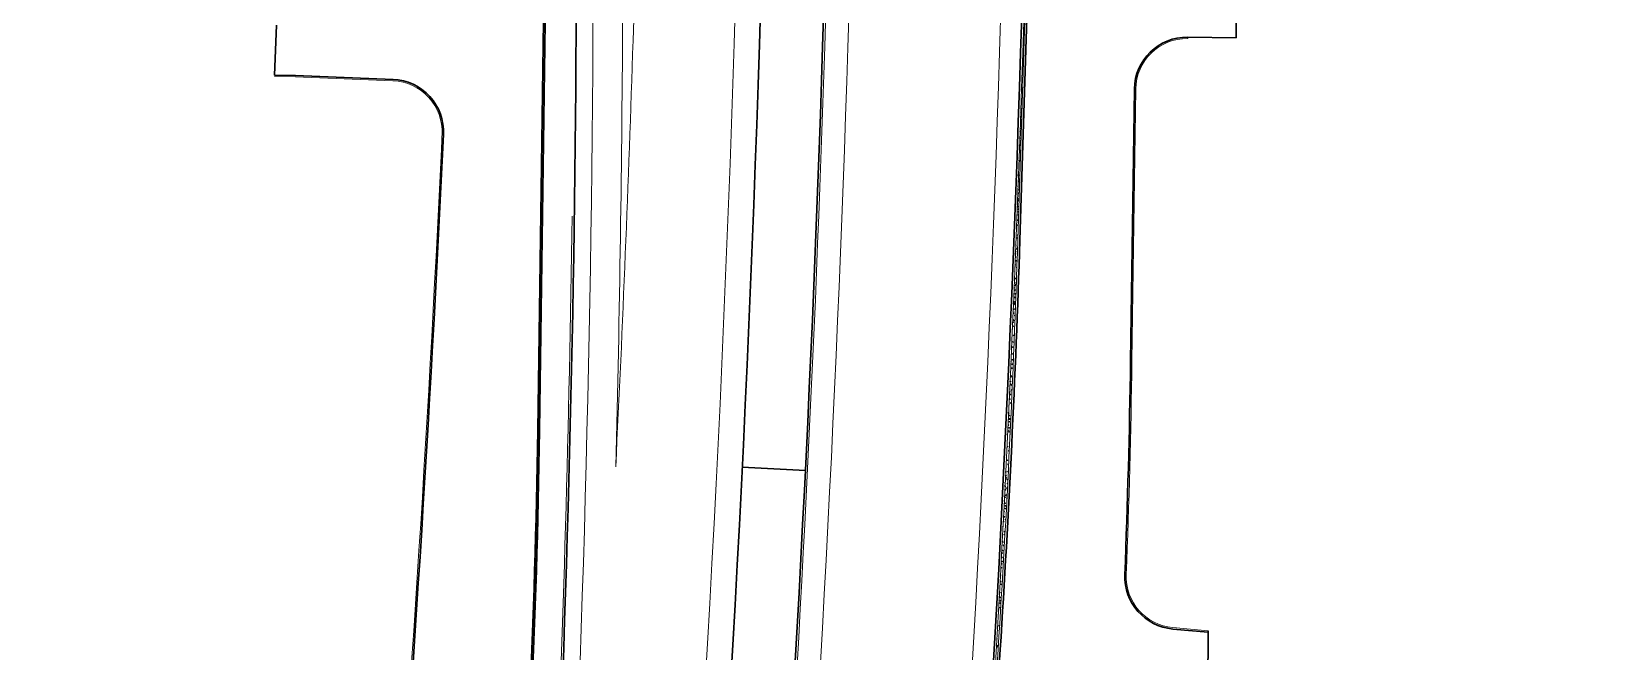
# Model space of a CAD drawing. Extents: x 2536801 to 2538856, y 7112140 to 7131569.
# Drawn here: x 2537513 to 2538262, y 7116457 to 7116752 of the extents above; entities that cross this region are included whole.
import ezdxf

# ---------------------------------------------------------------- set-up
doc = ezdxf.new("R2010")
doc.units = 0
doc.header["$LTSCALE"] = 100
doc.header["$MEASUREMENT"] = 0
for name, color, linetype, lineweight in [('D_BOC_FR', 3, 'Continuous', 13), ('D_CTB_1', 2, 'Continuous', 0), ('D_DRVWY_1', 6, 'Continuous', 30), ('D_EOS_FR', 3, 'Continuous', 30), ('D_EOS_ML', 7, 'Continuous', 30), ('D_EOS_RMP', 1, 'Continuous', 30), ('D_EOT_ML', 7, 'Continuous', 13), ('D_EOT_RMP', 1, 'Continuous', 13), ('D_FOC_FR', 3, 'Continuous', 30), ('D_MBGF', 20, 'Continuous', 0), ('D_RIPRAP_1', 7, 'Continuous', 0)]:
    doc.layers.add(name, color=color, linetype=linetype, lineweight=lineweight)
doc.linetypes.add('mbgf', pattern='A,1,-0.5,[46,dgnlstyle-BGELINES.shx,S=0.008,R=0,X=0,Y=0],-0.5,1', length=3)

msp = doc.modelspace()

# ---------------------------------------------------------------- linework, layer by layer
at = {"layer": 'D_BOC_FR', "lineweight": 0}
for p, q in [((2537753.98, 7116562), (2537759.96, 7116989.91)), ((2538035.33, 7116595), (2538037.15, 7116724.25))]:
    msp.add_line(p, q, dxfattribs=at)
for centre, radius, start, end in [((2525324.55, 7117290.22), 12397.33, 355.427148, 357.310279), ((2534023.06, 7116651.35), 4012.67, 357.74779, 359.19544), ((2533717.71, 7116618.42), 4036.67, 355.42369, 359.19918)]:
    msp.add_arc(centre, radius, start, end, dxfattribs=at)
at = {"layer": 'D_CTB_1', "linetype": 'Continuous', "lineweight": 0, "ltscale": 0.025}
for p, q in [((2537889.54, 7116744.37), (2537937.91, 7118262.38)), ((2537981.16, 7116652.56), (2537994.33, 7117065.85)), ((2537954.26, 7116185.66), (2537971.8, 7116458.07))]:
    msp.add_line(p, q, dxfattribs=at)
for centre, radius, start, end in [((2526379.38, 7117111.1), 11516, 353.919176, 358.175075), ((2527921.04, 7116803.22), 9849.64, 357.478753, 359.189034), ((2531985.21, 7116843.6), 5999, 356.315281, 358.175075)]:
    msp.add_arc(centre, radius, start, end, dxfattribs=at)
at = {"layer": 'D_DRVWY_1'}
for p, q in [((2538084.73, 7116748.59), (2538085.07, 7116772.59)), ((2537628.4, 7116730.88), (2537629.37, 7116754.62)), ((2538061.83, 7116748.91), (2538084.73, 7116748.59)), ((2537638.41, 7116730.72), (2537628.4, 7116730.88)), ((2537684.66, 7116728.85), (2537638.41, 7116730.72)), ((2538054.74, 7116467.76), (2538071.54, 7116466.28)), ((2538071.37, 7116436.51), (2538071.54, 7116466.94))]:
    msp.add_line(p, q, dxfattribs=at)
at = {"layer": 'D_DRVWY_1', "lineweight": 0}
for p, q in [((2538061.83, 7116748.91), (2538061.82, 7116748.24)), ((2537638.4, 7116730.06), (2537628.39, 7116730.21)), ((2537684.63, 7116728.18), (2537638.38, 7116730.06)), ((2538054.8, 7116468.43), (2538071.54, 7116466.94))]:
    msp.add_line(p, q, dxfattribs=at)
at = {"layer": 'D_DRVWY_1', "extrusion": (0, 0, -1)}
msp.add_arc((-2538061.48, 7116723.91), 25, 0.80456, 90.80162, dxfattribs=at)
at = {"layer": 'D_DRVWY_1', "lineweight": 0, "extrusion": (0, 0, -1)}
msp.add_arc((-2538061.48, 7116723.91), 24.33, 0.80456, 90.80162, dxfattribs=at)
at = {"layer": 'D_DRVWY_1'}
for centre, start, end in [((2537683.65, 7116703.87), 357.28374, 87.67984), ((2538056.94, 7116492.66), 177.74732, 264.94137)]:
    msp.add_arc(centre, 25, start, end, dxfattribs=at)
at = {"layer": 'D_DRVWY_1', "lineweight": 0}
for centre, start, end in [((2537683.65, 7116703.87), 357.28374, 87.67984), ((2538056.94, 7116492.66), 177.67082, 264.94137)]:
    msp.add_arc(centre, 24.33, start, end, dxfattribs=at)
at = {"layer": 'D_EOS_FR'}
for p, q in [((2537982.16, 7116652.53), (2537995.33, 7117065.82)), ((2537955.26, 7116185.59), (2537972.8, 7116458))]:
    msp.add_line(p, q, dxfattribs=at)
msp.add_arc((2531985.21, 7116843.6), 6000, 356.315281, 358.175075, dxfattribs=at)
at = {"layer": 'D_EOS_ML'}
for p, q in [((2537858.55, 7116745.35), (2538220.42, 7128102.78)), ((2537888.54, 7116744.4), (2538250.41, 7128101.82)), ((2537982.49, 7116741.41), (2538004.73, 7117439.23)), ((2537850.4, 7116544.57), (2537880.36, 7116543.09))]:
    msp.add_line(p, q, dxfattribs=at)
for radius, start in [(11485, 346.032105), (11515, 347.842935), (11609, 347.843052)]:
    msp.add_arc((2526379.38, 7117111.1), radius, start, 358.175075, dxfattribs=at)
at = {"layer": 'D_EOS_RMP'}
msp.add_arc((2527921.04, 7116803.22), 9850.64, 354.828399, 359.771988, dxfattribs=at)
at = {"layer": 'D_EOT_ML'}
for p, q in [((2537846.56, 7116745.74), (2538208.43, 7128103.16)), ((2537900.53, 7116744.02), (2538262.4, 7128101.44)), ((2537798.59, 7116747.27), (2537892.98, 7119709.78)), ((2537972.5, 7116741.72), (2537992.61, 7117373.01))]:
    msp.add_line(p, q, dxfattribs=at)
for radius, start in [(11473, 346.032105), (11527, 347.842935), (11425, 357.158702), (11599, 347.843038)]:
    msp.add_arc((2526379.38, 7117111.1), radius, start, 358.175075, dxfattribs=at)
at = {"layer": 'D_EOT_RMP'}
for radius, start, end in [(9858.64, 353.977082, 359.771988), (9872.68, 358.499903, 359.766692)]:
    msp.add_arc((2527921.04, 7116803.22), radius, start, end, dxfattribs=at)
at = {"layer": 'D_FOC_FR'}
for p, q in [((2537753.31, 7116562.01), (2537759.29, 7116989.93)), ((2538034.67, 7116595.01), (2538036.48, 7116724.26))]:
    msp.add_line(p, q, dxfattribs=at)
for centre, radius, start, end in [((2525324.55, 7117290.22), 12398, 355.427148, 357.283742), ((2534023.06, 7116651.35), 4012, 357.74732, 359.19544), ((2533717.71, 7116618.42), 4036, 355.42369, 359.19918)]:
    msp.add_arc(centre, radius, start, end, dxfattribs=at)
at = {"layer": 'D_MBGF', "linetype": 'mbgf', "lineweight": 13, "ltscale": 0.025}
msp.add_line((2537754.31, 7116562), (2537758.51, 7116862.26), dxfattribs=at)
msp.add_arc((2533717.71, 7116618.42), 4037, 355.42369, 359.19918, dxfattribs=at)
at = {"layer": 'D_RIPRAP_1', "color": 7, "linetype": 'Continuous', "lineweight": 0}
for p, q in [((2537981.84, 7116697.68), (2537982.34, 7116697.97)), ((2537982.26, 7116697.34), (2537981.84, 7116697.55)), ((2537982.34, 7116697.97), (2537982.26, 7116697.34)), ((2537976.08, 7116556.45), (2537975.94, 7116556.52)), ((2537975.97, 7116556.96), (2537976.17, 7116557.08)), ((2537976.17, 7116557.08), (2537976.08, 7116556.45))]:
    msp.add_line(p, q, dxfattribs=at)
at = {"layer": 'D_RIPRAP_1', "color": 7, "lineweight": 0, "flags": 128}
for points in [[(2538005.73, 7117439.2), (2538004.15, 7117389.83), (2537997.78, 7117189.93), (2537996.19, 7117139.9), (2537996.14, 7117138.41), (2537983.49, 7116741.37)], [(2537981.16, 7116652.56), (2537994.33, 7117065.85)], [(2537945.07, 7116037.72), (2537954.59, 7116185.64), (2537954.26, 7116185.66), (2537971.8, 7116458.07)]]:
    msp.add_lwpolyline(points, dxfattribs=at)
at = {"layer": 'D_RIPRAP_1', "color": 7, "linetype": 'Continuous', "lineweight": 0, "flags": 128}
for points in [[(2537983.74, 7116749.32), (2537983.86, 7116749.43), (2537984.02, 7116748.64), (2537983.73, 7116748.72)], [(2537983.71, 7116732.6), (2537983.37, 7116732.69), (2537983.73, 7116733.03)], [(2537983.3, 7116719.76), (2537983.28, 7116719.76), (2537983.31, 7116719.8)], [(2537983.03, 7116711.05), (2537982.72, 7116710.92), (2537982.85, 7116711.58), (2537983.04, 7116711.45)], [(2537982.75, 7116702.32), (2537982.44, 7116702.41), (2537982.76, 7116702.73)], [(2537981.05, 7116676.65), (2537981.38, 7116676.97), (2537981.54, 7116676.18), (2537981.04, 7116676.32)], [(2537981.29, 7116683.08), (2537981.41, 7116683.72), (2537981.95, 7116683.34), (2537981.29, 7116683.06)], [(2537982.05, 7116680.29), (2537981.53, 7116680.08), (2537981.65, 7116680.74), (2537982.05, 7116680.46)], [(2537980.87, 7116671.84), (2537980.9, 7116671.82), (2537980.87, 7116671.81)], [(2537981.78, 7116671.88), (2537981.32, 7116672.01), (2537981.8, 7116672.48)], [(2537980.06, 7116650.31), (2537980.25, 7116650.49), (2537980.41, 7116649.71), (2537980.04, 7116649.81)], [(2537979.87, 7116645.17), (2537979.93, 7116645.23), (2537980.09, 7116644.45), (2537979.84, 7116644.52)], [(2537980.31, 7116631.01), (2537979.96, 7116630.86), (2537980.08, 7116631.52), (2537980.32, 7116631.36)], [(2537980.07, 7116625.15), (2537979.46, 7116624.89), (2537979.58, 7116625.55), (2537980.07, 7116625.21)], [(2537978.99, 7116622.02), (2537979.58, 7116622.59), (2537979.74, 7116621.81), (2537978.99, 7116622.02)], [(2537979.43, 7116609.23), (2537979.39, 7116609.24), (2537979.43, 7116609.29)], [(2537979.22, 7116603.94), (2537979.07, 7116603.98), (2537979.23, 7116604.13)], [(2537977.71, 7116592.29), (2537977.79, 7116592.37), (2537977.95, 7116591.59), (2537977.68, 7116591.67)], [(2537976.63, 7116570.47), (2537976.67, 7116570.69), (2537977.22, 7116570.32), (2537976.61, 7116570.06)], [(2537977.04, 7116551.09), (2537976.93, 7116551.12), (2537977.05, 7116551.24)], [(2537975.27, 7116542.81), (2537975.78, 7116542.45), (2537975.24, 7116542.22)], [(2537974.92, 7116535.8), (2537975.2, 7116536.08), (2537975.36, 7116535.29), (2537974.9, 7116535.42)], [(2537974.68, 7116530.96), (2537974.73, 7116530.93), (2537974.68, 7116530.91)], [(2537973.35, 7116503.94), (2537973.76, 7116504.34), (2537973.92, 7116503.56), (2537973.34, 7116503.72)], [(2537973.61, 7116509.14), (2537974.08, 7116509.6), (2537974.24, 7116508.82), (2537973.6, 7116509)], [(2537972.33, 7116483.35), (2537972.35, 7116483.28), (2537972.33, 7116483.28)], [(2537973.1, 7116481.05), (2537972.82, 7116481.13), (2537973.12, 7116481.42)], [(2537971.51, 7116467.64), (2537971.67, 7116466.86), (2537971.47, 7116466.92)]]:
    msp.add_lwpolyline(points, dxfattribs=at)
for points in [[(2537978.84, 7116614.11), (2537978.96, 7116614.77), (2537979.51, 7116614.39)], [(2537978.31, 7116587.42), (2537977.56, 7116587.63), (2537978.15, 7116588.21)], [(2537977.78, 7116578.93), (2537977.11, 7116578.87), (2537977.48, 7116579.55)], [(2537978.25, 7116583.49), (2537977.5, 7116583.7), (2537978.09, 7116584.27)], [(2537977.57, 7116567.07), (2537976.82, 7116567.28), (2537977.41, 7116567.86)], [(2537977.01, 7116561.31), (2537976.26, 7116561.52), (2537976.85, 7116562.09)], [(2537975.36, 7116539.19), (2537975.48, 7116539.85), (2537976.02, 7116539.47)], [(2537975.89, 7116530.91), (2537975.15, 7116531.12), (2537975.73, 7116531.7)]]:
    msp.add_lwpolyline(points, close=True, dxfattribs=at)
at = {"layer": 'D_RIPRAP_1', "color": 7, "linetype": 'Continuous', "lineweight": 0}
for centre, radius in [((2537982.87, 7116714.9), 0.163), ((2537982.66, 7116713.05), 0.163), ((2537982.19, 7116700.89), 0.163), ((2537982.25, 7116699.63), 0.163), ((2537981.84, 7116690.35), 0.163), ((2537981.73, 7116681.52), 0.163), ((2537981.32, 7116671.24), 0.163), ((2537981.55, 7116674.79), 0.163), ((2537980.82, 7116664.5), 0.163), ((2537980.98, 7116661.98), 0.199), ((2537981.32, 7116668.39), 0.163), ((2537980.67, 7116659.62), 0.163), ((2537981.07, 7116654.95), 0.163), ((2537980.6, 7116648.31), 0.163), ((2537980.92, 7116653.49), 0.163), ((2537979.98, 7116640.77), 0.163), ((2537980.1, 7116646), 0.163), ((2537980.31, 7116642.65), 0.163), ((2537980.06, 7116634.25), 0.163), ((2537979.48, 7116629.86), 0.163), ((2537979.84, 7116628.79), 0.163), ((2537979.94, 7116626.95), 0.163), ((2537979.16, 7116617.77), 0.163), ((2537979.36, 7116619.71), 0.163), ((2537979.6, 7116623.1), 0.163), ((2537978.98, 7116613.49), 0.163), ((2537979, 7116611.57), 0.163), ((2537978.51, 7116604.11), 0.163), ((2537978.64, 7116601.69), 0.163), ((2537979.19, 7116607.26), 0.163), ((2537978.56, 7116598.41), 0.163), ((2537978.64, 7116595.7), 0.163), ((2537978.39, 7116591.66), 0.163), ((2537978.46, 7116593.57), 0.163), ((2537977.38, 7116580.42), 0.163), ((2537977.55, 7116585.3), 0.163), ((2537977.35, 7116576.94), 0.163), ((2537977.8, 7116575.13), 0.163), ((2537976.69, 7116564.59), 0.163), ((2537977.18, 7116566.24), 0.163), ((2537977.22, 7116569.22), 0.163), ((2537977.09, 7116563.31), 0.163), ((2537976.36, 7116554.35), 0.163), ((2537976.9, 7116552.47), 0.163), ((2537976.2, 7116547.91), 0.163), ((2537976.52, 7116545.99), 0.163), ((2537975.37, 7116533.9), 0.163), ((2537975.56, 7116540.63), 0.163), ((2537976.14, 7116538.82), 0.163), ((2537975.15, 7116527.5), 0.163), ((2537975.15, 7116530.35), 0.163), ((2537974.65, 7116523.6), 0.163), ((2537974.81, 7116521.09), 0.199), ((2537975.28, 7116524.97), 0.163), ((2537975.32, 7116526.3), 0.163), ((2537974.49, 7116518.73), 0.163), ((2537973.92, 7116505.11), 0.163), ((2537973.42, 7116496.87), 0.163), ((2537973.5, 7116498.77), 0.163), ((2537973.81, 7116499.87), 0.163), ((2537973.06, 7116490.32), 0.163), ((2537973.31, 7116488.97), 0.163), ((2537972.68, 7116485.1), 0.163), ((2537972.7, 7116482.8), 0.163), ((2537972.63, 7116477.89), 0.163), ((2537972.82, 7116480.05), 0.163), ((2537971.57, 7116459.86), 0.163)]:
    msp.add_circle(centre, radius, dxfattribs=at)
for centre, start, end in [((2537983.53, 7116744.88), 293.55566, 62.79449), ((2537983.63, 7116747.81), 293.36718, 62.98297), ((2537983.66, 7116750.79), 319.94712, 36.40303), ((2537983.73, 7116737.84), 21.45072, 334.89943), ((2537983.92, 7116741.64), 58.02938, 298.32077), ((2537984.07, 7116741.15), 118.18612, 238.16403), ((2537983.35, 7116734.04), 212.74509, 142.93916), ((2537983.58, 7116730.99), 58.61885, 297.7313), ((2537983.89, 7116735.78), 113.75413, 242.59602), ((2537982.95, 7116724.1), 226.99657, 128.68768), ((2537982.96, 7116727.55), 270.47421, 85.21005), ((2537983.35, 7116722.82), 68.3829, 287.96725), ((2537982.48, 7116716.23), 289.79992, 65.88434), ((2537982.71, 7116718.48), 236.61137, 119.07289), ((2537982.59, 7116720.39), 311.58545, 44.09881), ((2537982.4, 7116711.44), 253.95859, 101.72567), ((2537982.08, 7116704.06), 270.71248, 84.97178), ((2537982.86, 7116705.48), 92.63745, 263.7127), ((2537981.58, 7116691.66), 280.74769, 74.93657), ((2537982.53, 7116695.25), 92.1248, 264.22534), ((2537982.37, 7116688.8), 106.94107, 249.40908), ((2537981.03, 7116678.12), 294.48812, 61.19614), ((2537980.7, 7116669.52), 299.35528, 56.32898), ((2537981.45, 7116665.86), 33.92874, 322.42141), ((2537981.5, 7116667.19), 33.04423, 323.30591), ((2537981.54, 7116660.72), 135.4944, 220.85575), ((2537980.93, 7116647.03), 80.42455, 274.98509), ((2537979.68, 7116639.66), 261.99438, 93.68988), ((2537980.73, 7116639.54), 117.51715, 237.89249), ((2537980.83, 7116644.45), 81.04106, 274.36858), ((2537979.6, 7116637.76), 264.2572, 91.42706), ((2537980.35, 7116632.17), 88.71617, 266.69347), ((2537979.24, 7116631.21), 306.59331, 49.09095), ((2537978.81, 7116618.79), 291.97982, 63.70444), ((2537978.99, 7116620.94), 254.48693, 101.19733), ((2537979.75, 7116616.68), 95.4511, 259.95854), ((2537978.53, 7116610.23), 276.20787, 79.47638), ((2537977.71, 7116594.88), 316.81609, 37.53639), ((2537977.17, 7116581.93), 275.60957, 78.74291), ((2537978.25, 7116581.32), 63.29874, 292.1109), ((2537978.58, 7116585.31), 129.81509, 225.59455), ((2537976.69, 7116574.01), 310.11565, 44.23683), ((2537976.08, 7116558.74), 257.39748, 96.955), ((2537976.01, 7116560), 306.06342, 48.28906), ((2537977.47, 7116560.07), 91.76992, 263.63972), ((2537975.66, 7116549.46), 242.01757, 112.33491), ((2537977.28, 7116556.27), 78.85745, 276.55219), ((2537976.5, 7116542.53), 66.2392, 287.31772), ((2537974.86, 7116537.23), 320.50453, 33.84795), ((2537976.04, 7116534.67), 57.98974, 295.56718), ((2537976.27, 7116536.91), 95.65913, 257.89779), ((2537974.53, 7116528.63), 282.44123, 71.91125), ((2537975.96, 7116529.88), 129.42167, 224.13526), ((2537975.37, 7116519.83), 119.60808, 233.94884), ((2537973.85, 7116516.46), 312.61639, 41.73609), ((2537974.75, 7116512.6), 37.92095, 315.63597), ((2537974.9, 7116514.06), 65.15318, 288.40374), ((2537974.42, 7116507.42), 9.11468, 344.44224), ((2537974.14, 7116501.76), 36.77029, 316.78664), ((2537973.89, 7116493.36), 121.87185, 231.68507), ((2537971.9, 7116474.92), 274.32397, 80.02851), ((2537972.35, 7116481.11), 219.32725, 135.02523), ((2537972.99, 7116476.87), 136.90628, 216.65064), ((2537972.35, 7116469.34), 54.77244, 298.78448), ((2537971.19, 7116463.09), 283.78972, 69.23098), ((2537971.28, 7116466.03), 321.33043, 31.69027), ((2537971.72, 7116459.37), 11.97433, 341.5826)]:
    msp.add_arc(centre, 0.163, start, end, dxfattribs=at)
at = {"layer": 'D_RIPRAP_1', "color": 7, "lineweight": 0, "extrusion": (0, 0, -1)}
msp.add_arc((-2526379.38, 7117111.1), 11610, 181.824925, 187.062326, dxfattribs=at)
at = {"layer": 'D_RIPRAP_1', "color": 7, "lineweight": 0}
msp.add_arc((2531985.21, 7116843.6), 5999, 356.315281, 358.175075, dxfattribs=at)

doc.saveas('drawing.dxf')
